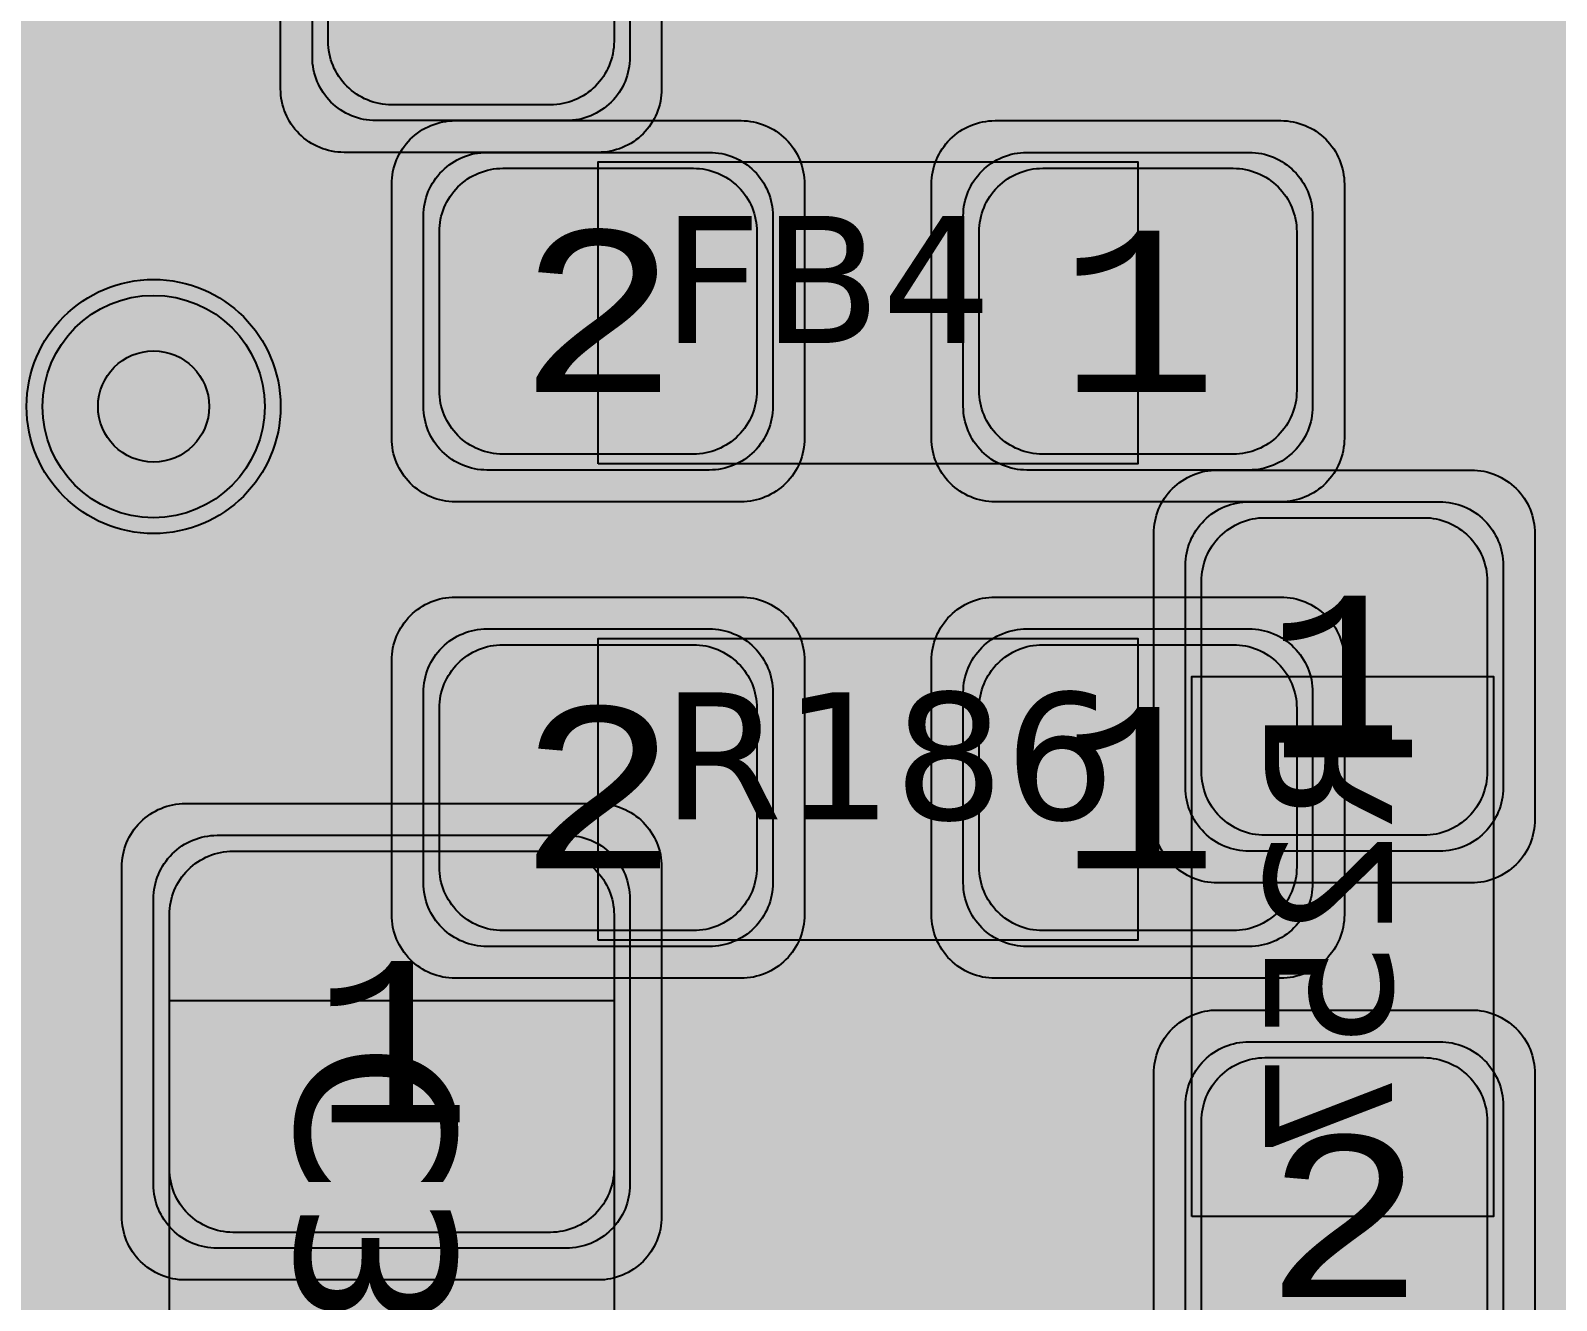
# Model space of a CAD drawing. Extents: x -28 to 199, y -61 to 255.
# Drawn here: x 36.112 to 40.918, y 160.886 to 164.884 of the extents above; entities that cross this region are included whole.
import ezdxf
from ezdxf.enums import TextEntityAlignment as Align

# ---------------------------------------------------------------- set-up
doc = ezdxf.new("R2010")
doc.units = 0
doc.header["$MEASUREMENT"] = 0
for name, color, linetype in [('ASSEMBLY_OUTLINES_BTM', 191, 'CONTINUOUS'), ('ASSEMBLY_OUTLINES_TOP', 102, 'CONTINUOUS'), ('ASSEMBLY_PART_NUMBERS_BTM', 191, 'CONTINUOUS'), ('ASSEMBLY_PART_NUMBERS_TOP', 102, 'CONTINUOUS'), ('ASSEMBLY_REF_DES_BTM', 191, 'CONTINUOUS'), ('ASSEMBLY_REF_DES_TOP', 102, 'CONTINUOUS'), ('DRILL_DRAWING', 21, 'CONTINUOUS'), ('GENERATED_SILKSCREEN_BTM', 255, 'CONTINUOUS'), ('GENERATED_SILKSCREEN_TOP', 140, 'CONTINUOUS'), ('PART_PADS_SMD_BTM', 10, 'CONTINUOUS'), ('PART_PADS_SMD_TOP', 150, 'CONTINUOUS'), ('PIN_NUMBERS_BTM', 8, 'CONTINUOUS'), ('PIN_NUMBERS_TOP', 8, 'CONTINUOUS'), ('PLACEMENT_OUTLINES_BTM', 222, 'CONTINUOUS'), ('PLACEMENT_OUTLINES_TOP', 130, 'CONTINUOUS'), ('PLANE_SHAPES_LAYER_2', 230, 'CONTINUOUS'), ('PLANE_SHAPES_LAYER_3', 81, 'CONTINUOUS'), ('SILKSCREEN_OUTLINES_BTM', 211, 'CONTINUOUS'), ('SILKSCREEN_OUTLINES_TOP', 150, 'CONTINUOUS'), ('SILKSCREEN_REF_DES_BTM', 211, 'CONTINUOUS'), ('SILKSCREEN_REF_DES_TOP', 150, 'CONTINUOUS'), ('SOLDERMASK_PADS_BTM', 12, 'CONTINUOUS'), ('SOLDERMASK_PADS_TOP', 180, 'CONTINUOUS'), ('SOLDERPASTE_PADS_BTM', 12, 'CONTINUOUS'), ('SOLDERPASTE_PADS_TOP', 180, 'CONTINUOUS'), ('TRACES_LAYER_2', 230, 'CONTINUOUS'), ('TRACES_LAYER_BOTTOM', 10, 'CONTINUOUS'), ('TRACES_LAYER_TOP', 150, 'CONTINUOUS'), ('VIA_HOLES_LAYER_2', 30, 'CONTINUOUS'), ('VIA_HOLES_LAYER_3', 30, 'CONTINUOUS'), ('VIA_HOLES_LAYER_BOTTOM', 30, 'CONTINUOUS'), ('VIA_HOLES_LAYER_TOP', 30, 'CONTINUOUS'), ('VIA_PADS_LAYER_2', 230, 'CONTINUOUS'), ('VIA_PADS_LAYER_3', 81, 'CONTINUOUS'), ('VIA_PADS_LAYER_BOTTOM', 10, 'CONTINUOUS'), ('VIA_PADS_LAYER_TOP', 150, 'CONTINUOUS')]:
    doc.layers.add(name, color=color, linetype=linetype)
doc.styles.add('COURIER_NEW', font='COUR.TTF')
doc.styles.add('VERDANA', font='verdana.TTF')
doc.styles.add('VERIBEST_GERBER_0', font='txt')

msp = doc.modelspace()

# ---------------------------------------------------------------- hatches: boundary and pattern name
at = {"layer": 'PLANE_SHAPES_LAYER_2'}
h = msp.add_hatch(color=256, dxfattribs=at)
h.paths.add_polyline_path([(169.5, 129.25), (149.5, 129.25), (142.25, 122), (142.25, 90.5), (147.5, 90.5), (147.5, 80), (154, 80), (154, 69.25), (131.75, 69.25), (131.75, 73.25), (121.25, 73.25), (121.25, 81), (110.5, 81), (110.5, 125.75), (106.5, 125.75), (106.5, 128.75), (93.5, 128.75), (93.5, 120.25), (91.75, 120.25), (91.75, 121.5), (80, 121.5), (80, 118.25), (73.25, 118.25), (73.25, 124.5), (67.5, 124.5), (67.5, 128), (57.75, 128), (57.75, 120.25), (55.25, 120.25), (55.25, 121.5), (47.5, 121.5), (47.5, 119), (35, 119), (35, 134.75), (32.75, 134.75), (32.75, 159.75), (29.25, 159.75), (29.25, 175.25), (22.5, 175.25), (22.5, 195.25), (17.25, 195.25), (17.25, 198), (22.5, 198), (22.5, 216.5), (40.25, 216.5), (40.25, 235.5), (54.5, 235.5), (54.5, 254), (87.25, 254), (87.25, 236.25), (86.25, 236.25), (86.25, 228.75), (81, 228.75), (81, 218.75), (95.25, 218.75), (95.25, 194.5), (87, 194.5), (87, 172), (131.1, 172), (131.1, 208.75), (115.5, 208.75), (115.5, 213.75), (106.75, 213.75), (106.75, 218.75), (110.25, 222.25), (110.25, 226.25), (142.5, 226.25), (142.5, 221.5), (160.5, 221.5), (160.5, 240.75), (169.5, 240.75)])
h.paths.add_polyline_path([(35.5, 149.5), (41.75, 149.5), (41.75, 152), (39.25, 152), (39.25, 154), (37.75, 154), (37.75, 152), (35.5, 152)], flags=16)
h.paths.add_polyline_path([(37.5, 125.75), (37.5, 128.75), (42.75, 128.75), (42.75, 125.75)], flags=16)
h.paths.add_polyline_path([(52, 127.75), (52, 130.75), (54.25, 130.75), (54.25, 127.75)], flags=16)
h.paths.add_polyline_path([(50.75, 219.5), (50.75, 226.5), (71.75, 226.5), (71.75, 219.5)], flags=16)
h.paths.add_polyline_path([(66.5, 150.75), (66.5, 177.5), (72.25, 177.5), (72.25, 150.75)], flags=16)
h.paths.add_polyline_path([(47.25, 185.25), (73, 185.25), (73, 188.25), (70.25, 188.25), (70.25, 191), (47.25, 191)], flags=16)
h.paths.add_polyline_path([(84.5, 208), (84.5, 212.75), (85, 212.75), (85, 208)], flags=16)
h.paths.add_polyline_path([(61.5, 137.25), (87.75, 137.25), (87.75, 140.5), (84.75, 140.5), (84.75, 143), (61.5, 143)], flags=16)
h.paths.add_polyline_path([(88.75, 127), (88.75, 130), (91, 130), (91, 127)], flags=16)
h.paths.add_polyline_path([(85.5, 130.25), (85.5, 132.5), (91, 132.5), (91, 130.25)], flags=16)
h.paths.add_polyline_path([(108.75, 142.25), (135.75, 142.25), (135.75, 145.75), (132.25, 145.75), (132.25, 149), (108.75, 149)], flags=16)
h.paths.add_polyline_path([(114.25, 126.75), (140.75, 126.75), (140.75, 129.75), (137.25, 129.75), (137.25, 133), (114.25, 133)], flags=16)
h.paths.add_polyline_path([(155.25, 180.25), (166.25, 180.25), (166.25, 186.25), (152.25, 186.25), (152.25, 183), (155.25, 183)], flags=16)
at = {"layer": 'PLANE_SHAPES_LAYER_3'}
h = msp.add_hatch(color=256, dxfattribs=at)
h.paths.add_polyline_path([(169.5, 129.25), (149.5, 129.25), (142.25, 122), (142.25, 90.5), (147.5, 90.5), (147.5, 80), (154, 80), (154, 69.25), (131.75, 69.25), (131.75, 73.25), (121.25, 73.25), (121.25, 81), (110.5, 81), (110.5, 125.75), (106.5, 125.75), (106.5, 128.75), (93.5, 128.75), (93.5, 120.25), (91.75, 120.25), (91.75, 121.5), (80, 121.5), (80, 118.25), (73.25, 118.25), (73.25, 124.5), (67.5, 124.5), (67.5, 127.75), (58.25, 127.75), (58.25, 130.25), (88.75, 130.25), (88.75, 127), (91, 127), (91, 132.5), (55, 132.5), (55, 131.25), (52, 131.25), (52, 127.75), (55, 127.75), (55, 127.25), (57.75, 127.25), (57.75, 120.25), (55.25, 120.25), (55.25, 121.5), (47.5, 121.5), (47.5, 119), (35, 119), (35, 134.75), (32.75, 134.75), (32.75, 159.75), (29.25, 159.75), (29.25, 175.25), (22.5, 175.25), (22.5, 195.25), (17.25, 195.25), (17.25, 198), (22.5, 198), (22.5, 216.5), (40.25, 216.5), (40.25, 235.5), (54.5, 235.5), (54.5, 254), (87.25, 254), (87.25, 236.25), (86.25, 236.25), (86.25, 228.75), (81, 228.75), (81, 218.75), (95.25, 218.75), (95.25, 194.5), (87, 194.5), (87, 172), (131.1, 172), (131.1, 208.75), (115.5, 208.75), (115.5, 213.75), (106.75, 213.75), (106.75, 218.75), (110.25, 222.25), (110.25, 226.25), (142.5, 226.25), (142.5, 221.5), (160.5, 221.5), (160.5, 240.75), (169.5, 240.75)])
h.paths.add_polyline_path([(35.5, 149.5), (41.75, 149.5), (41.75, 152), (39.25, 152), (39.25, 154), (37.75, 154), (37.75, 152), (35.5, 152)], flags=16)
h.paths.add_polyline_path([(37.5, 125.75), (37.5, 128.75), (42.75, 128.75), (42.75, 125.75)], flags=16)
h.paths.add_polyline_path([(50.75, 219.5), (50.75, 226.5), (71.75, 226.5), (71.75, 219.5)], flags=16)
h.paths.add_polyline_path([(66.5, 150.75), (66.5, 177.5), (72.25, 177.5), (72.25, 150.75)], flags=16)
h.paths.add_polyline_path([(47.25, 185.25), (73, 185.25), (73, 188.25), (70.25, 188.25), (70.25, 191), (47.25, 191)], flags=16)
h.paths.add_polyline_path([(84.5, 208), (84.5, 212.75), (85, 212.75), (85, 208)], flags=16)
h.paths.add_polyline_path([(61.5, 137.25), (87.75, 137.25), (87.75, 140.5), (84.75, 140.5), (84.75, 143), (61.5, 143)], flags=16)
h.paths.add_polyline_path([(108.75, 142.25), (135.75, 142.25), (135.75, 145.75), (132.25, 145.75), (132.25, 149), (108.75, 149)], flags=16)
h.paths.add_polyline_path([(114.25, 126.75), (140.75, 126.75), (140.75, 129.75), (137.25, 129.75), (137.25, 133), (114.25, 133)], flags=16)
h.paths.add_polyline_path([(155.25, 180.25), (166.25, 180.25), (166.25, 186.25), (152.25, 186.25), (152.25, 183), (155.25, 183)], flags=16)
at = {"layer": 'VIA_HOLES_LAYER_2'}
h = msp.add_hatch(color=256, dxfattribs=at)
edge = h.paths.add_edge_path()
edge.add_arc((36.5, 163.7), 0.175, 0, 360)
at = {"layer": 'VIA_HOLES_LAYER_3'}
h = msp.add_hatch(color=256, dxfattribs=at)
edge = h.paths.add_edge_path()
edge.add_arc((36.5, 163.7), 0.175, 0, 360)
at = {"layer": 'VIA_HOLES_LAYER_BOTTOM'}
h = msp.add_hatch(color=256, dxfattribs=at)
edge = h.paths.add_edge_path()
edge.add_arc((36.5, 163.7), 0.175, 0, 360)
at = {"layer": 'VIA_HOLES_LAYER_TOP'}
h = msp.add_hatch(color=256, dxfattribs=at)
edge = h.paths.add_edge_path()
edge.add_arc((36.5, 163.7), 0.175, 0, 360)

# ---------------------------------------------------------------- linework, layer by layer
at = {"layer": 'ASSEMBLY_OUTLINES_BTM'}
for points in [[(39.77, 161.15), (39.77, 162.85), (40.72, 162.85), (40.72, 161.15)], [(36.55, 159.68), (36.55, 161.83), (37.95, 161.83), (37.95, 159.68)]]:
    msp.add_lwpolyline(points, close=True, dxfattribs=at)
at = {"layer": 'ASSEMBLY_OUTLINES_TOP'}
for points in [[(37.9, 163.52), (37.9, 164.47), (39.6, 164.47), (39.6, 163.52)], [(37.9, 162.02), (37.9, 162.97), (39.6, 162.97), (39.6, 162.02)]]:
    msp.add_lwpolyline(points, close=True, dxfattribs=at)
at = {"layer": 'GENERATED_SILKSCREEN_BTM', "const_width": 0.15}
for points in [[(39.228, 165.014), (38.4608, 164.5828), (38.4568, 164.5812), (38.4536, 164.5812), (38.4504, 164.5812), (38.4472, 164.5828), (38.4424, 164.5852), (38.4392, 164.5884), (38.4376, 164.5924), (38.4368, 164.5964), (38.4368, 165.1364)], [(38.4696, 165.1364), (38.4696, 164.6236), (39.2128, 165.0412)], [(39.2036, 162.05), (39.094, 162.1844), (39.0916, 162.1884), (39.0884, 162.1892), (39.0852, 162.1908), (39.0812, 162.1916), (38.5324, 162.1916), (38.5284, 162.1908), (38.5252, 162.1892), (38.5236, 162.1876), (38.522, 162.1868), (38.5196, 162.1844), (38.41, 162.05), (38.4092, 162.0476), (38.4084, 162.0452), (38.4076, 162.0444), (38.4068, 162.0412), (38.4068, 161.7716), (38.4076, 161.7676), (38.4084, 161.766), (38.4092, 161.7636), (38.41, 161.7612), (38.5196, 161.626), (38.5236, 161.6228), (38.53, 161.6212), (38.534, 161.622), (38.5388, 161.6236), (38.542, 161.626), (38.5452, 161.63), (38.5476, 161.634), (38.5484, 161.638), (38.5484, 161.642), (38.546, 161.6452), (38.4396, 161.7772), (38.4396, 162.0356), (38.5404, 162.1588), (39.0732, 162.1588), (39.174, 162.0356), (39.174, 161.7772), (39.0676, 161.6452), (39.066, 161.642), (39.0652, 161.638), (39.066, 161.634), (39.0684, 161.63), (39.0716, 161.626), (39.0756, 161.6236), (39.0796, 161.622), (39.0852, 161.6212), (39.09, 161.6228), (39.094, 161.626), (39.2036, 161.7612), (39.2052, 161.7644), (39.206, 161.7652), (39.206, 161.7676), (39.2068, 161.7684), (39.2068, 161.7692), (39.2068, 161.7716), (39.2068, 162.0412), (39.206, 162.0444), (39.2052, 162.0476), (39.2036, 162.05)], [(39.2036, 161.2956), (39.094, 161.4308), (39.09, 161.4348), (39.0876, 161.4356), (39.0852, 161.4356), (39.0796, 161.4348), (39.074, 161.4316), (39.07, 161.4276), (39.0668, 161.4228), (39.066, 161.4172), (39.0676, 161.4116), (39.174, 161.2812), (39.174, 161.0228), (39.0732, 160.898), (38.9244, 160.898), (38.8228, 161.0212), (38.8228, 161.154), (38.8212, 161.1604), (38.818, 161.1644), (38.8124, 161.1668), (38.8068, 161.1676), (38.8012, 161.1668), (38.7956, 161.1644), (38.7924, 161.1604), (38.7908, 161.154), (38.7908, 161.0212), (38.6892, 160.898), (38.5404, 160.898), (38.4396, 161.0228), (38.4396, 161.2812), (38.546, 161.4116), (38.5476, 161.4172), (38.5468, 161.4228), (38.5444, 161.4276), (38.5396, 161.4316), (38.5348, 161.4348), (38.5292, 161.4356), (38.526, 161.4356), (38.5236, 161.4348), (38.5196, 161.4308), (38.41, 161.2956), (38.4092, 161.2932), (38.4084, 161.2908), (38.4076, 161.29), (38.4068, 161.2868), (38.4068, 161.0172), (38.4076, 161.0132), (38.4084, 161.0116), (38.4092, 161.0092), (38.41, 161.0068), (38.5196, 160.8716), (38.5236, 160.8692), (38.5268, 160.8684), (38.5292, 160.8668), (38.5324, 160.866), (38.6972, 160.866), (38.6996, 160.8668), (38.7052, 160.8684), (38.7092, 160.8692), (38.7108, 160.8716), (38.8068, 160.9892), (38.9028, 160.8716), (38.9044, 160.8708), (38.906, 160.8692), (38.9068, 160.8684), (38.9084, 160.8684), (38.914, 160.8668), (38.9164, 160.866), (39.0812, 160.866), (39.0852, 160.8668), (39.0884, 160.8684), (39.0916, 160.8692), (39.094, 160.8716), (39.2036, 161.0068), (39.2052, 161.01), (39.206, 161.0108), (39.206, 161.0132), (39.2068, 161.014), (39.2068, 161.0148), (39.2068, 161.0172), (39.2068, 161.2868), (39.206, 161.29), (39.2052, 161.2932), (39.2036, 161.2956)]]:
    msp.add_lwpolyline(points, dxfattribs=at)
for points in [[(39.770005, 161.707911, 1.22306e-05), (39.769995, 161.707902), (39.769995, 162.292098, 1.22306e-05), (39.770005, 162.292089), (39.770005, 161.707911)], [(40.720005, 161.716156, 1.1642e-05), (40.719995, 161.716164), (40.719995, 162.283836, 1.1642e-05), (40.720005, 162.283844), (40.720005, 161.716156)], [(36.550005, 160.480492, 1.10969e-05), (36.549995, 160.480485), (36.549995, 161.019515, 1.10969e-05), (36.550005, 161.019508), (36.550005, 160.480492)], [(37.950005, 160.480485, 1.10969e-05), (37.949995, 160.480492), (37.949995, 161.019508, 1.10969e-05), (37.950005, 161.019515), (37.950005, 160.480485)]]:
    msp.add_lwpolyline(points, format="xyb", dxfattribs=at)
at = {"layer": 'GENERATED_SILKSCREEN_TOP', "const_width": 0.15}
for points in [[(40.8496, 163.9996), (40.7152, 164.1092), (40.7112, 164.1116), (40.7104, 164.1148), (40.7088, 164.118), (40.708, 164.122), (40.708, 164.6708), (40.7088, 164.6748), (40.7104, 164.678), (40.712, 164.6796), (40.7128, 164.6812), (40.7144, 164.6836), (40.8496, 164.7932), (40.852, 164.794), (40.8544, 164.7948), (40.8552, 164.7956), (40.8584, 164.7964), (41.128, 164.7964)], [(41.1224, 164.7636), (40.864, 164.7636), (40.7408, 164.6628), (40.7408, 164.13), (40.864, 164.0292), (41.1224, 164.0292)], [(41.128, 163.9964), (40.8584, 163.9964), (40.8552, 163.9972), (40.852, 163.998), (40.8496, 163.9996)], [(38.4004, 160.7792), (38.4004, 161.5304), (38.3996, 161.536), (38.3972, 161.54), (38.3932, 161.5424), (38.3876, 161.5432), (38.3836, 161.544), (38.3796, 161.544), (38.3764, 161.5424), (38.3732, 161.5392), (38.2172, 161.32), (38.2148, 161.3144), (38.2148, 161.3088), (38.2172, 161.304), (38.2212, 161.3), (38.226, 161.2968), (38.2316, 161.2952), (38.2348, 161.2952), (38.2372, 161.296), (38.2412, 161.3008), (38.3692, 161.48), (38.3692, 160.7792)], [(37.9244, 161.2424), (37.9268, 161.244), (37.9276, 161.248), (37.93, 161.252), (37.93, 161.256), (37.93, 161.4208), (37.93, 161.4248), (37.9276, 161.4272), (37.9276, 161.4296), (37.9268, 161.4304), (37.926, 161.4312), (37.9244, 161.4328), (37.7884, 161.5432), (37.7844, 161.5448), (37.7812, 161.5456), (37.778, 161.5464), (37.3748, 161.5464), (37.3676, 161.5448), (37.3628, 161.5408), (37.3588, 161.536), (37.3572, 161.5304), (37.3572, 160.7624)], [(38.9788, 160.7512), (38.8988, 160.8336), (38.8956, 160.8368), (38.894, 160.84), (38.894, 160.8448), (38.894, 161.092), (38.894, 161.0952), (38.894, 161.0968), (38.8948, 161.0976), (38.9204, 161.1744), (38.8948, 161.2512), (38.894, 161.252), (38.894, 161.2568), (38.894, 161.4488), (38.894, 161.452), (38.8956, 161.456), (38.8988, 161.46), (38.9788, 161.5424), (38.982, 161.5448), (38.9852, 161.5456), (38.9876, 161.5464), (38.99, 161.5464), (39.2836, 161.5464), (39.2868, 161.5456), (39.2916, 161.5448), (39.2948, 161.5424), (39.3748, 161.46), (39.378, 161.4552), (39.3788, 161.452), (39.3796, 161.4488), (39.3796, 161.2568), (39.3796, 161.2536), (39.3788, 161.252), (39.3788, 161.2512)], [(39.7324, 160.7496), (39.598, 160.8592), (39.5964, 160.8608), (39.5948, 160.8616), (39.5932, 160.864), (39.5916, 160.8696), (39.5908, 160.872), (39.5908, 161.4208), (39.5916, 161.4248), (39.5932, 161.428), (39.5948, 161.4296), (39.5964, 161.4312), (39.598, 161.4336), (39.7324, 161.5432), (39.7356, 161.544), (39.738, 161.5448), (39.7388, 161.5456), (39.742, 161.5464), (40.0116, 161.5464), (40.0148, 161.5456), (40.0156, 161.5456), (40.0164, 161.5448), (40.0188, 161.544), (40.022, 161.5432)], [(40.022, 161.5432), (40.1564, 161.4336), (40.1604, 161.4296), (40.1612, 161.4232), (40.1604, 161.4184), (40.1588, 161.4144), (40.1564, 161.4112), (40.1524, 161.408), (40.1484, 161.4056), (40.1444, 161.4048), (40.1404, 161.4048), (40.1372, 161.4072), (40.006, 161.5136), (39.7468, 161.5136), (39.6236, 161.4128), (39.6236, 161.1256), (39.7324, 161.2144), (39.7356, 161.2152), (39.7372, 161.216), (39.738, 161.216), (39.738, 161.2168), (39.742, 161.2176), (40.0116, 161.2176), (40.0148, 161.2168), (40.0148, 161.216), (40.0164, 161.216), (40.0188, 161.2152), (40.0212, 161.2144), (40.1564, 161.1056), (40.1572, 161.1032), (40.1588, 161.1024), (40.1596, 161.1016), (40.1596, 161.1), (40.1612, 161.0944), (40.162, 161.092), (40.162, 160.872), (40.1612, 160.868), (40.1596, 160.8648), (40.1588, 160.8616), (40.1564, 160.8592), (40.022, 160.7496)], [(37.3908, 161.5136), (37.7732, 161.5136), (37.898, 161.4128), (37.898, 161.264), (37.7732, 161.1624), (37.3908, 161.1624), (37.3908, 161.5136)], [(38.926, 161.44), (38.926, 161.2584), (38.9476, 161.1896), (39.3244, 161.1896), (39.3476, 161.2584), (39.3476, 161.44), (39.2764, 161.5136), (38.998, 161.5136), (38.926, 161.44)], [(39.3788, 161.2512), (39.3532, 161.1744), (39.3788, 161.0976), (39.3788, 161.0952), (39.3796, 161.092), (39.3796, 160.8448), (39.3796, 160.8424), (39.3788, 160.84), (39.378, 160.8368), (39.3748, 160.8336), (39.2948, 160.7512)], [(37.9276, 160.768), (37.7964, 161.1408), (37.9244, 161.2424)], [(38.926, 161.0888), (38.926, 160.852), (38.998, 160.7792), (39.2764, 160.7792), (39.3476, 160.852), (39.3476, 161.0888), (39.3244, 161.1576), (38.9476, 161.1576), (38.926, 161.0888)], [(39.6236, 161.084), (39.6236, 160.88), (39.7468, 160.7792), (40.0052, 160.7792), (40.13, 160.88), (40.13, 161.084), (40.0052, 161.1856), (39.7468, 161.1856), (39.6236, 161.084)], [(37.3908, 160.7624), (37.3908, 161.1304), (37.7668, 161.1304), (37.898, 160.7576)]]:
    msp.add_lwpolyline(points, dxfattribs=at)
for points in [[(39.033844, 164.470005, 1.1642e-05), (39.033836, 164.469995), (38.466164, 164.469995, 1.1642e-05), (38.466156, 164.470005), (39.033844, 164.470005)], [(39.042098, 163.519995), (38.457902, 163.519995, 1.22306e-05), (38.457911, 163.520005), (39.042089, 163.520005, 1.22306e-05), (39.042098, 163.519995)], [(39.033844, 162.970005, 1.1642e-05), (39.033836, 162.969995), (38.466164, 162.969995, 1.1642e-05), (38.466156, 162.970005), (39.033844, 162.970005)], [(39.042098, 162.019995), (38.457902, 162.019995, 1.22306e-05), (38.457911, 162.020005), (39.042089, 162.020005, 1.22306e-05), (39.042098, 162.019995)]]:
    msp.add_lwpolyline(points, format="xyb", dxfattribs=at)
at = {"layer": 'PART_PADS_SMD_BTM'}
for points in [[(37.2, 164.6, -0.4142135624), (37, 164.8), (37, 165.5, -0.4142135624), (37.2, 165.7), (37.8, 165.7, -0.4142135624), (38, 165.5), (38, 164.8, -0.4142135624), (37.8, 164.6)], [(40.55, 163.4, -0.4142135624), (40.75, 163.2), (40.75, 162.5, -0.4142135624), (40.55, 162.3), (39.95, 162.3, -0.4142135624), (39.75, 162.5), (39.75, 163.2, -0.4142135624), (39.95, 163.4)], [(38, 161.25, -0.4142135624), (37.8, 161.05), (36.7, 161.05, -0.4142135624), (36.5, 161.25), (36.5, 162.15, -0.4142135624), (36.7, 162.35), (37.8, 162.35, -0.4142135624), (38, 162.15)], [(40.55, 161.7, -0.4142135624), (40.75, 161.5), (40.75, 160.8, -0.4142135624), (40.55, 160.6), (39.95, 160.6, -0.4142135624), (39.75, 160.8), (39.75, 161.5, -0.4142135624), (39.95, 161.7)]]:
    msp.add_lwpolyline(points, format="xyb", close=True, dxfattribs=at)
at = {"layer": 'PART_PADS_SMD_TOP'}
for points in [[(38.45, 163.7, -0.4142135624), (38.25, 163.5), (37.55, 163.5, -0.4142135624), (37.35, 163.7), (37.35, 164.3, -0.4142135624), (37.55, 164.5), (38.25, 164.5, -0.4142135624), (38.45, 164.3)], [(40.15, 163.7, -0.4142135624), (39.95, 163.5), (39.25, 163.5, -0.4142135624), (39.05, 163.7), (39.05, 164.3, -0.4142135624), (39.25, 164.5), (39.95, 164.5, -0.4142135624), (40.15, 164.3)], [(38.45, 162.2, -0.4142135624), (38.25, 162), (37.55, 162, -0.4142135624), (37.35, 162.2), (37.35, 162.8, -0.4142135624), (37.55, 163), (38.25, 163, -0.4142135624), (38.45, 162.8)], [(40.15, 162.2, -0.4142135624), (39.95, 162), (39.25, 162, -0.4142135624), (39.05, 162.2), (39.05, 162.8, -0.4142135624), (39.25, 163), (39.95, 163, -0.4142135624), (40.15, 162.8)]]:
    msp.add_lwpolyline(points, format="xyb", close=True, dxfattribs=at)
at = {"layer": 'PLACEMENT_OUTLINES_BTM'}
for points in [[(39.77, 161.15), (39.77, 162.85), (40.72, 162.85), (40.72, 161.15)], [(36.55, 159.68), (36.55, 161.83), (37.95, 161.83), (37.95, 159.68)]]:
    msp.add_lwpolyline(points, close=True, dxfattribs=at)
at = {"layer": 'PLACEMENT_OUTLINES_TOP'}
for points in [[(37.9, 163.52), (37.9, 164.47), (39.6, 164.47), (39.6, 163.52)], [(37.9, 162.02), (37.9, 162.97), (39.6, 162.97), (39.6, 162.02)]]:
    msp.add_lwpolyline(points, close=True, dxfattribs=at)
at = {"layer": 'SILKSCREEN_OUTLINES_BTM'}
for points in [[(39.77, 161.15), (39.77, 162.85), (40.72, 162.85), (40.72, 161.15)], [(36.55, 159.68), (36.55, 161.83), (37.95, 161.83), (37.95, 159.68)]]:
    msp.add_lwpolyline(points, close=True, dxfattribs=at)
at = {"layer": 'SILKSCREEN_OUTLINES_TOP'}
for points in [[(37.9, 163.52), (37.9, 164.47), (39.6, 164.47), (39.6, 163.52)], [(37.9, 162.02), (37.9, 162.97), (39.6, 162.97), (39.6, 162.02)]]:
    msp.add_lwpolyline(points, close=True, dxfattribs=at)
at = {"layer": 'SOLDERMASK_PADS_BTM'}
for points in [[(37.1, 164.5, -0.4142135624), (36.9, 164.7), (36.9, 165.6, -0.4142135624), (37.1, 165.8), (37.9, 165.8, -0.4142135624), (38.1, 165.6), (38.1, 164.7, -0.4142135624), (37.9, 164.5)], [(40.65, 163.5, -0.4142135624), (40.85, 163.3), (40.85, 162.4, -0.4142135624), (40.65, 162.2), (39.85, 162.2, -0.4142135624), (39.65, 162.4), (39.65, 163.3, -0.4142135624), (39.85, 163.5)], [(38.1, 161.15, -0.4142135624), (37.9, 160.95), (36.6, 160.95, -0.4142135624), (36.4, 161.15), (36.4, 162.25, -0.4142135624), (36.6, 162.45), (37.9, 162.45, -0.4142135624), (38.1, 162.25)], [(40.65, 161.8, -0.4142135624), (40.85, 161.6), (40.85, 160.7, -0.4142135624), (40.65, 160.5), (39.85, 160.5, -0.4142135624), (39.65, 160.7), (39.65, 161.6, -0.4142135624), (39.85, 161.8)]]:
    msp.add_lwpolyline(points, format="xyb", close=True, dxfattribs=at)
at = {"layer": 'SOLDERMASK_PADS_TOP'}
for points in [[(38.55, 163.6, -0.4142135624), (38.35, 163.4), (37.45, 163.4, -0.4142135624), (37.25, 163.6), (37.25, 164.4, -0.4142135624), (37.45, 164.6), (38.35, 164.6, -0.4142135624), (38.55, 164.4)], [(40.25, 163.6, -0.4142135624), (40.05, 163.4), (39.15, 163.4, -0.4142135624), (38.95, 163.6), (38.95, 164.4, -0.4142135624), (39.15, 164.6), (40.05, 164.6, -0.4142135624), (40.25, 164.4)], [(38.55, 162.1, -0.4142135624), (38.35, 161.9), (37.45, 161.9, -0.4142135624), (37.25, 162.1), (37.25, 162.9, -0.4142135624), (37.45, 163.1), (38.35, 163.1, -0.4142135624), (38.55, 162.9)], [(40.25, 162.1, -0.4142135624), (40.05, 161.9), (39.15, 161.9, -0.4142135624), (38.95, 162.1), (38.95, 162.9, -0.4142135624), (39.15, 163.1), (40.05, 163.1, -0.4142135624), (40.25, 162.9)]]:
    msp.add_lwpolyline(points, format="xyb", close=True, dxfattribs=at)
at = {"layer": 'SOLDERPASTE_PADS_BTM'}
for points in [[(37.25, 164.65, -0.4142135624), (37.05, 164.85), (37.05, 165.45, -0.4142135624), (37.25, 165.65), (37.75, 165.65, -0.4142135624), (37.95, 165.45), (37.95, 164.85, -0.4142135624), (37.75, 164.65)], [(40.5, 163.35, -0.4142135624), (40.7, 163.15), (40.7, 162.55, -0.4142135624), (40.5, 162.35), (40, 162.35, -0.4142135624), (39.8, 162.55), (39.8, 163.15, -0.4142135624), (40, 163.35)], [(37.95, 161.3, -0.4142135624), (37.75, 161.1), (36.75, 161.1, -0.4142135624), (36.55, 161.3), (36.55, 162.1, -0.4142135624), (36.75, 162.3), (37.75, 162.3, -0.4142135624), (37.95, 162.1)], [(40.5, 161.65, -0.4142135624), (40.7, 161.45), (40.7, 160.85, -0.4142135624), (40.5, 160.65), (40, 160.65, -0.4142135624), (39.8, 160.85), (39.8, 161.45, -0.4142135624), (40, 161.65)]]:
    msp.add_lwpolyline(points, format="xyb", close=True, dxfattribs=at)
at = {"layer": 'SOLDERPASTE_PADS_TOP'}
for points in [[(38.4, 163.75, -0.4142135624), (38.2, 163.55), (37.6, 163.55, -0.4142135624), (37.4, 163.75), (37.4, 164.25, -0.4142135624), (37.6, 164.45), (38.2, 164.45, -0.4142135624), (38.4, 164.25)], [(40.1, 163.75, -0.4142135624), (39.9, 163.55), (39.3, 163.55, -0.4142135624), (39.1, 163.75), (39.1, 164.25, -0.4142135624), (39.3, 164.45), (39.9, 164.45, -0.4142135624), (40.1, 164.25)], [(38.4, 162.25, -0.4142135624), (38.2, 162.05), (37.6, 162.05, -0.4142135624), (37.4, 162.25), (37.4, 162.75, -0.4142135624), (37.6, 162.95), (38.2, 162.95, -0.4142135624), (38.4, 162.75)], [(40.1, 162.25, -0.4142135624), (39.9, 162.05), (39.3, 162.05, -0.4142135624), (39.1, 162.25), (39.1, 162.75, -0.4142135624), (39.3, 162.95), (39.9, 162.95, -0.4142135624), (40.1, 162.75)]]:
    msp.add_lwpolyline(points, format="xyb", close=True, dxfattribs=at)
at = {"layer": 'TRACES_LAYER_2', "const_width": 0.35}
for points in [[(39, 157.75), (39, 164.278948), (39.977084, 165.256032), (39.977084, 195.954471), (60.237, 216.214387), (76.851201, 216.214387), (80.742914, 220.1061), (91.363492, 220.1061), (91.940199, 220.682807), (101.119002, 220.682807), (104.461707, 224.025512), (105.460006, 224.025512), (107.101084, 225.66659), (107.101084, 228.559662), (109.375, 230.833578), (109.375, 237.875), (108.5, 238.75)], [(108.5, 236.75), (108.5, 230.833578), (106.588042, 228.92162), (106.588042, 225.860655), (105.279387, 224.552), (104.281088, 224.552), (100.911895, 221.182807), (91.457807, 221.182807), (90.977327, 220.702327), (80.533007, 220.702327), (76.721293, 216.890613), (60.206119, 216.890613), (39.477084, 196.161578), (39.477084, 165.651779), (37.478919, 163.653614), (37.478919, 157.997487), (37.231432, 157.75), (36.75, 157.75)], [(37.7, 196.3), (37.7, 195.575), (38.958012, 194.316988), (38.958012, 167.18775), (36.5, 164.729738), (36.5, 163.7)]]:
    msp.add_lwpolyline(points, dxfattribs=at)
at = {"layer": 'TRACES_LAYER_BOTTOM'}
for points, const_width in [([(40.25, 162.85), (39.612709, 163.487291), (39.612709, 166.208433), (37.869602, 167.95154), (36.534432, 167.95154), (36.3, 167.717108), (36.3, 167.1)], 0.35), ([(37.5, 165.15), (38.872177, 163.777823), (38.872177, 159.928755), (40.931401, 157.869531), (40.931401, 157.23229), (43.3, 154.863691), (43.3, 144)], 0.5), ([(36.5, 163.7), (36.5, 164.15), (37.5, 165.15)], 0.35), ([(44.75, 163.6), (44.75, 163.85), (44.107788, 164.492212), (41.892212, 164.492212), (40.25, 162.85)], 0.35), ([(35.7, 162.6), (36.25, 162.6), (37.15, 161.7), (37.25, 161.7)], 0.35), ([(40.2, 159.9), (40.25, 159.95), (40.25, 161.15)], 0.35), ([(40.25, 161.15), (42, 161.15)], 0.35)]:
    msp.add_lwpolyline(points, dxfattribs=dict(at, const_width=const_width))
at = {"layer": 'TRACES_LAYER_TOP', "const_width": 0.35}
for points in [[(37.9, 164), (36.8, 164), (36.5, 163.7)], [(39.6, 164), (39.6, 162.5)], [(37.9, 162.5), (37.9, 160.672487), (38.672487, 159.9), (40.2, 159.9)]]:
    msp.add_lwpolyline(points, dxfattribs=at)
at = {"layer": 'VIA_HOLES_LAYER_2'}
msp.add_circle((36.5, 163.7), 0.175, dxfattribs=at)
at = {"layer": 'VIA_HOLES_LAYER_3'}
msp.add_circle((36.5, 163.7), 0.175, dxfattribs=at)
at = {"layer": 'VIA_HOLES_LAYER_BOTTOM'}
msp.add_circle((36.5, 163.7), 0.175, dxfattribs=at)
at = {"layer": 'VIA_HOLES_LAYER_TOP'}
msp.add_circle((36.5, 163.7), 0.175, dxfattribs=at)
at = {"layer": 'VIA_PADS_LAYER_2'}
msp.add_circle((36.5, 163.7), 0.4, dxfattribs=at)
at = {"layer": 'VIA_PADS_LAYER_3'}
msp.add_circle((36.5, 163.7), 0.4, dxfattribs=at)
at = {"layer": 'VIA_PADS_LAYER_BOTTOM'}
msp.add_circle((36.5, 163.7), 0.35, dxfattribs=at)
at = {"layer": 'VIA_PADS_LAYER_TOP'}
msp.add_circle((36.5, 163.7), 0.35, dxfattribs=at)

# ---------------------------------------------------------------- texts
at = {"layer": 'ASSEMBLY_PART_NUMBERS_BTM', "style": 'VERIBEST_GERBER_0', "text_generation_flag": 2}
for s, p in [('ERJ-3EKF6341V', (37.21, 177)), ('CL10C010BB8NNNC', (39.54, 173.5)), ('ERJ-3EKF2052V', (35.96, 173.5)), ('MMZ1608A182B', (34.96, 166))]:
    msp.add_text(s, height=2.032, rotation=90, dxfattribs=at).set_placement(p, align=Align.TOP_LEFT)
for s, p in [('GRM188R71H123KA01D', (43.75, 166.459996)), ('SN74LVC1G08DBVR', (44.75, 164.79))]:
    msp.add_text(s, height=2.032, dxfattribs=at).set_placement(p, align=Align.TOP_LEFT)
at = {"layer": 'ASSEMBLY_PART_NUMBERS_TOP', "style": 'VERIBEST_GERBER_0'}
for s, p in [('ERJ-3EKF1022V', (37.29, 182.25)), ('ERJ-3EKF10R0V', (40.54, 180.5)), ('CL10B104KB8SFNC', (37.79, 176.75)), ('ERJ-3EKF4701V', (37.46, 169.25)), ('ERJ-3EKF10R0V', (38.96, 169.25)), ('GRM216R71H103KA01D', (37.79, 169)), ('MMZ1608A182B', (40.71, 168))]:
    msp.add_text(s, height=2.032, rotation=270, dxfattribs=at).set_placement(p, align=Align.TOP_LEFT)
for s, p in [('MMZ1608A182B', (38.75, 166.54)), ('ERJ-3EKF10R0V', (38.75, 165.04)), ('TP-1_OSC_OSC', (30.75, 163.46)), ('GRM1885C1H101JA01D', (36, 163.21))]:
    msp.add_text(s, height=2.032, dxfattribs=at).set_placement(p, align=Align.TOP_LEFT)
at = {"layer": 'ASSEMBLY_REF_DES_BTM', "style": 'VERDANA', "text_generation_flag": 2}
for s, height, p in [('R257', 0.4, (40, 162.75)), ('C321', 0.5, (36.95, 161.7))]:
    msp.add_text(s, height=height, rotation=90, dxfattribs=at).set_placement(p, align=Align.TOP_LEFT)
at = {"layer": 'ASSEMBLY_REF_DES_TOP', "style": 'VERDANA'}
for s, p in [('FB4', (38.1, 164.3)), ('R186', (38.1, 162.8))]:
    msp.add_text(s, height=0.4, dxfattribs=at).set_placement(p, align=Align.TOP_LEFT)
at = {"layer": 'DRILL_DRAWING', "style": 'VERIBEST_GERBER_0'}
for p in [(36.5, 163.7), (35.7, 162.6), (40.2, 159.9)]:
    msp.add_text('A', height=2, dxfattribs=at).set_placement(p, align=Align.MIDDLE_CENTER)
at = {"layer": 'PIN_NUMBERS_BTM', "style": 'COURIER_NEW'}
for s, p in [('2', (37.9, 164)), ('1', (39.6, 164)), ('1', (40.25, 162.85)), ('2', (37.9, 162.5)), ('1', (39.6, 162.5)), ('1', (37.25, 161.7)), ('2', (40.25, 161.15))]:
    msp.add_text(s, height=0.508, dxfattribs=at).set_placement(p, align=Align.MIDDLE_CENTER)
at = {"layer": 'PIN_NUMBERS_TOP', "style": 'COURIER_NEW'}
for s, p in [('2', (37.9, 164)), ('1', (39.6, 164)), ('1', (40.25, 162.85)), ('2', (37.9, 162.5)), ('1', (39.6, 162.5)), ('1', (37.25, 161.7)), ('2', (40.25, 161.15))]:
    msp.add_text(s, height=0.508, dxfattribs=at).set_placement(p, align=Align.MIDDLE_CENTER)
at = {"layer": 'SILKSCREEN_REF_DES_BTM', "style": 'VERIBEST_GERBER_0', "text_generation_flag": 2}
msp.add_text('C321', height=0.8, rotation=90, dxfattribs=at).set_placement((38.41, 162.3), align=Align.TOP_LEFT)
at = {"layer": 'SILKSCREEN_REF_DES_TOP', "style": 'VERIBEST_GERBER_0'}
for s, p in [('C110', (40.6, 164.81)), ('R186', (37.25, 161.56))]:
    msp.add_text(s, height=0.8, dxfattribs=at).set_placement(p, align=Align.TOP_LEFT)

doc.saveas('drawing.dxf')
